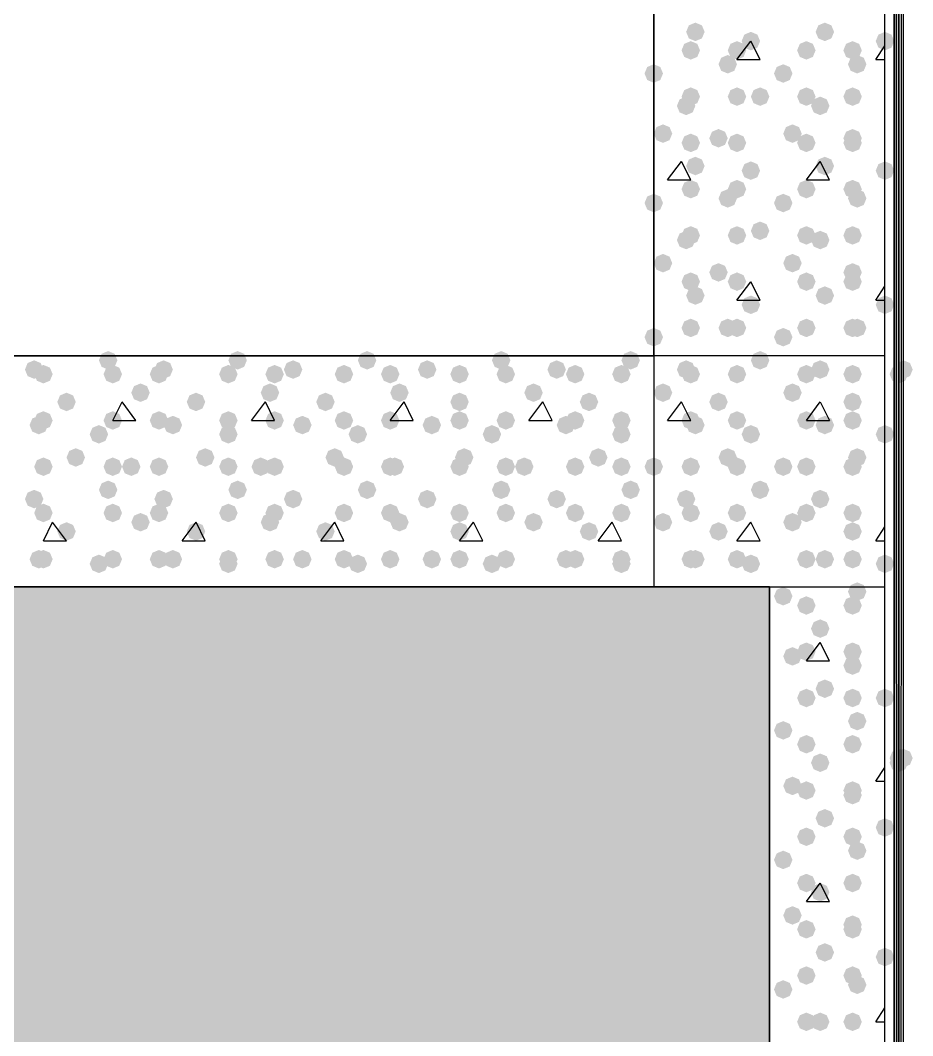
# Model space of a CAD drawing. Header units: millimetres. Extents: x 0 to 420, y 0 to 297.
# Drawn here: x 378.97 to 387.14, y 158.16 to 167.45 of the extents above; entities that cross this region are included whole.
import ezdxf

# ---------------------------------------------------------------- set-up
doc = ezdxf.new("R2010")
doc.units = ezdxf.units.MM
doc.layers.get('0').update_dxf_attribs({"linetype": 'CONTINUOUS'})

msp = doc.modelspace()

# ---------------------------------------------------------------- hatches: boundary and pattern name
at = {"true_color": 0x000007}
h = msp.add_hatch(color=0, dxfattribs=at)
h.paths.add_polyline_path([(387.011333, 228.049667), (386.969, 228.049667), (387.011333, 84.455)], flags=0)
h.paths.add_polyline_path([(386.969, 228.049667), (387.011333, 84.455), (386.969, 84.455)], flags=0)
at = {"true_color": 0x000008}
for points in [[(385.233333, 167.343667), (385.208463, 167.283871), (385.148667, 167.259), (385.088871, 167.283871), (385.064, 167.343667), (385.088871, 167.403462), (385.148667, 167.428333), (385.208462, 167.403463)], [(386.418667, 167.343667), (386.393796, 167.283871), (386.334, 167.259), (386.274204, 167.283871), (386.249333, 167.343667), (386.274204, 167.403462), (386.334, 167.428333), (386.393796, 167.403463)], [(385.191, 167.174333), (385.166129, 167.114537), (385.106333, 167.089667), (385.046538, 167.114537), (385.021667, 167.174333), (385.046537, 167.234129), (385.106333, 167.259), (385.166129, 167.234129)], [(385.614333, 167.174333), (385.589462, 167.114537), (385.529667, 167.089667), (385.469871, 167.114537), (385.445, 167.174333), (385.469871, 167.234129), (385.529667, 167.259), (385.589462, 167.234129)], [(385.741333, 167.259), (385.716462, 167.199204), (385.656667, 167.174333), (385.596871, 167.199204), (385.572, 167.259), (385.596871, 167.318796), (385.656667, 167.343667), (385.716462, 167.318796)], [(386.249333, 167.174333), (386.224462, 167.114537), (386.164667, 167.089667), (386.104871, 167.114537), (386.08, 167.174333), (386.104871, 167.234129), (386.164667, 167.259), (386.224462, 167.234129)], [(386.672667, 167.174333), (386.647796, 167.114537), (386.588, 167.089667), (386.528204, 167.114537), (386.503333, 167.174333), (386.528204, 167.234129), (386.588, 167.259), (386.647796, 167.234129)], [(386.969, 167.259), (386.944129, 167.199204), (386.884333, 167.174333), (386.824537, 167.199204), (386.799667, 167.259), (386.824537, 167.318796), (386.884333, 167.343667), (386.944129, 167.318796)], [(385.529667, 167.047333), (385.504796, 166.987537), (385.445, 166.962667), (385.385204, 166.987537), (385.360333, 167.047333), (385.385204, 167.107129), (385.445, 167.132), (385.504796, 167.107129)], [(386.715, 167.047333), (386.690129, 166.987537), (386.630333, 166.962667), (386.570538, 166.987537), (386.545667, 167.047333), (386.570537, 167.107129), (386.630333, 167.132), (386.690129, 167.107129)], [(384.852333, 166.962667), (384.827462, 166.902871), (384.767667, 166.878), (384.707871, 166.902871), (384.683, 166.962667), (384.707871, 167.022462), (384.767667, 167.047333), (384.827462, 167.022463)], [(386.037667, 166.962667), (386.012796, 166.902871), (385.953, 166.878), (385.893204, 166.902871), (385.868333, 166.962667), (385.893204, 167.022462), (385.953, 167.047333), (386.012796, 167.022463)], [(385.191, 166.751), (385.166129, 166.691204), (385.106333, 166.666333), (385.046538, 166.691204), (385.021667, 166.751), (385.046537, 166.810796), (385.106333, 166.835667), (385.166129, 166.810796)], [(385.614333, 166.751), (385.589462, 166.691204), (385.529667, 166.666333), (385.469871, 166.691204), (385.445, 166.751), (385.469871, 166.810796), (385.529667, 166.835667), (385.589462, 166.810796)], [(385.826, 166.751), (385.801129, 166.691204), (385.741333, 166.666333), (385.681537, 166.691204), (385.656667, 166.751), (385.681537, 166.810796), (385.741333, 166.835667), (385.801129, 166.810796)], [(386.249333, 166.751), (386.224462, 166.691204), (386.164667, 166.666333), (386.104871, 166.691204), (386.08, 166.751), (386.104871, 166.810796), (386.164667, 166.835667), (386.224462, 166.810796)], [(386.672667, 166.751), (386.647796, 166.691204), (386.588, 166.666333), (386.528204, 166.691204), (386.503333, 166.751), (386.528204, 166.810796), (386.588, 166.835667), (386.647796, 166.810796)], [(385.148667, 166.666333), (385.123796, 166.606537), (385.064, 166.581667), (385.004204, 166.606537), (384.979333, 166.666333), (385.004204, 166.726129), (385.064, 166.751), (385.123796, 166.726129)], [(386.376333, 166.666333), (386.351462, 166.606537), (386.291667, 166.581667), (386.231871, 166.606537), (386.207, 166.666333), (386.231871, 166.726129), (386.291667, 166.751), (386.351462, 166.726129)], [(384.937, 166.412333), (384.912129, 166.352537), (384.852333, 166.327667), (384.792537, 166.352537), (384.767667, 166.412333), (384.792537, 166.472129), (384.852333, 166.497), (384.912129, 166.472129)], [(385.445, 166.37), (385.420129, 166.310204), (385.360333, 166.285333), (385.300538, 166.310204), (385.275667, 166.37), (385.300537, 166.429796), (385.360333, 166.454667), (385.420129, 166.429796)], [(386.122333, 166.412333), (386.097462, 166.352537), (386.037667, 166.327667), (385.977871, 166.352537), (385.953, 166.412333), (385.977871, 166.472129), (386.037667, 166.497), (386.097462, 166.472129)], [(386.672667, 166.37), (386.647796, 166.310204), (386.588, 166.285333), (386.528204, 166.310204), (386.503333, 166.37), (386.528204, 166.429796), (386.588, 166.454667), (386.647796, 166.429796)], [(385.191, 166.327667), (385.166129, 166.267871), (385.106333, 166.243), (385.046538, 166.267871), (385.021667, 166.327667), (385.046537, 166.387462), (385.106333, 166.412333), (385.166129, 166.387463)], [(385.614333, 166.327667), (385.589462, 166.267871), (385.529667, 166.243), (385.469871, 166.267871), (385.445, 166.327667), (385.469871, 166.387462), (385.529667, 166.412333), (385.589462, 166.387463)], [(386.249333, 166.327667), (386.224462, 166.267871), (386.164667, 166.243), (386.104871, 166.267871), (386.08, 166.327667), (386.104871, 166.387462), (386.164667, 166.412333), (386.224462, 166.387463)], [(386.672667, 166.327667), (386.647796, 166.267871), (386.588, 166.243), (386.528204, 166.267871), (386.503333, 166.327667), (386.528204, 166.387462), (386.588, 166.412333), (386.647796, 166.387463)], [(385.233333, 166.116), (385.208463, 166.056204), (385.148667, 166.031333), (385.088871, 166.056204), (385.064, 166.116), (385.088871, 166.175796), (385.148667, 166.200667), (385.208462, 166.175796)], [(385.741333, 166.073667), (385.716462, 166.013871), (385.656667, 165.989), (385.596871, 166.013871), (385.572, 166.073667), (385.596871, 166.133462), (385.656667, 166.158333), (385.716462, 166.133463)], [(386.418667, 166.116), (386.393796, 166.056204), (386.334, 166.031333), (386.274204, 166.056204), (386.249333, 166.116), (386.274204, 166.175796), (386.334, 166.200667), (386.393796, 166.175796)], [(386.969, 166.073667), (386.944129, 166.013871), (386.884333, 165.989), (386.824537, 166.013871), (386.799667, 166.073667), (386.824537, 166.133462), (386.884333, 166.158333), (386.944129, 166.133463)], [(385.191, 165.904333), (385.166129, 165.844538), (385.106333, 165.819667), (385.046538, 165.844538), (385.021667, 165.904333), (385.046537, 165.964129), (385.106333, 165.989), (385.166129, 165.964129)], [(385.614333, 165.904333), (385.589462, 165.844538), (385.529667, 165.819667), (385.469871, 165.844538), (385.445, 165.904333), (385.469871, 165.964129), (385.529667, 165.989), (385.589462, 165.964129)], [(386.249333, 165.904333), (386.224462, 165.844538), (386.164667, 165.819667), (386.104871, 165.844538), (386.08, 165.904333), (386.104871, 165.964129), (386.164667, 165.989), (386.224462, 165.964129)], [(386.672667, 165.904333), (386.647796, 165.844538), (386.588, 165.819667), (386.528204, 165.844538), (386.503333, 165.904333), (386.528204, 165.964129), (386.588, 165.989), (386.647796, 165.964129)], [(385.529667, 165.819667), (385.504796, 165.759871), (385.445, 165.735), (385.385204, 165.759871), (385.360333, 165.819667), (385.385204, 165.879462), (385.445, 165.904333), (385.504796, 165.879463)], [(386.715, 165.819667), (386.690129, 165.759871), (386.630333, 165.735), (386.570538, 165.759871), (386.545667, 165.819667), (386.570537, 165.879462), (386.630333, 165.904333), (386.690129, 165.879463)], [(384.852333, 165.777333), (384.827462, 165.717537), (384.767667, 165.692667), (384.707871, 165.717537), (384.683, 165.777333), (384.707871, 165.837129), (384.767667, 165.862), (384.827462, 165.837129)], [(386.037667, 165.777333), (386.012796, 165.717537), (385.953, 165.692667), (385.893204, 165.717537), (385.868333, 165.777333), (385.893204, 165.837129), (385.953, 165.862), (386.012796, 165.837129)], [(385.826, 165.523333), (385.801129, 165.463537), (385.741333, 165.438667), (385.681537, 165.463537), (385.656667, 165.523333), (385.681537, 165.583129), (385.741333, 165.608), (385.801129, 165.583129)], [(385.148667, 165.438667), (385.123796, 165.378871), (385.064, 165.354), (385.004204, 165.378871), (384.979333, 165.438667), (385.004204, 165.498462), (385.064, 165.523333), (385.123796, 165.498463)], [(385.191, 165.481), (385.166129, 165.421204), (385.106333, 165.396333), (385.046538, 165.421204), (385.021667, 165.481), (385.046537, 165.540796), (385.106333, 165.565667), (385.166129, 165.540796)], [(385.614333, 165.481), (385.589462, 165.421204), (385.529667, 165.396333), (385.469871, 165.421204), (385.445, 165.481), (385.469871, 165.540796), (385.529667, 165.565667), (385.589462, 165.540796)], [(386.249333, 165.481), (386.224462, 165.421204), (386.164667, 165.396333), (386.104871, 165.421204), (386.08, 165.481), (386.104871, 165.540796), (386.164667, 165.565667), (386.224462, 165.540796)], [(386.376333, 165.438667), (386.351462, 165.378871), (386.291667, 165.354), (386.231871, 165.378871), (386.207, 165.438667), (386.231871, 165.498462), (386.291667, 165.523333), (386.351462, 165.498463)], [(386.672667, 165.481), (386.647796, 165.421204), (386.588, 165.396333), (386.528204, 165.421204), (386.503333, 165.481), (386.528204, 165.540796), (386.588, 165.565667), (386.647796, 165.540796)], [(384.937, 165.227), (384.912129, 165.167204), (384.852333, 165.142333), (384.792537, 165.167204), (384.767667, 165.227), (384.792537, 165.286796), (384.852333, 165.311667), (384.912129, 165.286796)], [(386.122333, 165.227), (386.097462, 165.167204), (386.037667, 165.142333), (385.977871, 165.167204), (385.953, 165.227), (385.977871, 165.286796), (386.037667, 165.311667), (386.097462, 165.286796)], [(385.445, 165.142333), (385.420129, 165.082537), (385.360333, 165.057667), (385.300538, 165.082537), (385.275667, 165.142333), (385.300537, 165.202129), (385.360333, 165.227), (385.420129, 165.202129)], [(386.672667, 165.142333), (386.647796, 165.082537), (386.588, 165.057667), (386.528204, 165.082537), (386.503333, 165.142333), (386.528204, 165.202129), (386.588, 165.227), (386.647796, 165.202129)], [(385.191, 165.057667), (385.166129, 164.997871), (385.106333, 164.973), (385.046538, 164.997871), (385.021667, 165.057667), (385.046537, 165.117462), (385.106333, 165.142333), (385.166129, 165.117463)], [(385.614333, 165.057667), (385.589462, 164.997871), (385.529667, 164.973), (385.469871, 164.997871), (385.445, 165.057667), (385.469871, 165.117462), (385.529667, 165.142333), (385.589462, 165.117463)], [(386.249333, 165.057667), (386.224462, 164.997871), (386.164667, 164.973), (386.104871, 164.997871), (386.08, 165.057667), (386.104871, 165.117462), (386.164667, 165.142333), (386.224462, 165.117463)], [(386.672667, 165.057667), (386.647796, 164.997871), (386.588, 164.973), (386.528204, 164.997871), (386.503333, 165.057667), (386.528204, 165.117462), (386.588, 165.142333), (386.647796, 165.117463)], [(385.233333, 164.930667), (385.208463, 164.870871), (385.148667, 164.846), (385.088871, 164.870871), (385.064, 164.930667), (385.088871, 164.990462), (385.148667, 165.015333), (385.208462, 164.990463)], [(386.418667, 164.930667), (386.393796, 164.870871), (386.334, 164.846), (386.274204, 164.870871), (386.249333, 164.930667), (386.274204, 164.990462), (386.334, 165.015333), (386.393796, 164.990463)], [(385.741333, 164.846), (385.716462, 164.786204), (385.656667, 164.761333), (385.596871, 164.786204), (385.572, 164.846), (385.596871, 164.905796), (385.656667, 164.930667), (385.716462, 164.905796)], [(386.969, 164.846), (386.944129, 164.786204), (386.884333, 164.761333), (386.824537, 164.786204), (386.799667, 164.846), (386.824537, 164.905796), (386.884333, 164.930667), (386.944129, 164.905796)], [(385.191, 164.634333), (385.166129, 164.574537), (385.106333, 164.549667), (385.046538, 164.574537), (385.021667, 164.634333), (385.046537, 164.694129), (385.106333, 164.719), (385.166129, 164.694129)], [(385.529667, 164.634333), (385.504796, 164.574537), (385.445, 164.549667), (385.385204, 164.574537), (385.360333, 164.634333), (385.385204, 164.694129), (385.445, 164.719), (385.504796, 164.694129)], [(385.614333, 164.634333), (385.589462, 164.574537), (385.529667, 164.549667), (385.469871, 164.574537), (385.445, 164.634333), (385.469871, 164.694129), (385.529667, 164.719), (385.589462, 164.694129)], [(386.249333, 164.634333), (386.224462, 164.574537), (386.164667, 164.549667), (386.104871, 164.574537), (386.08, 164.634333), (386.104871, 164.694129), (386.164667, 164.719), (386.224462, 164.694129)], [(386.672667, 164.634333), (386.647796, 164.574537), (386.588, 164.549667), (386.528204, 164.574537), (386.503333, 164.634333), (386.528204, 164.694129), (386.588, 164.719), (386.647796, 164.694129)], [(386.715, 164.634333), (386.690129, 164.574537), (386.630333, 164.549667), (386.570538, 164.574537), (386.545667, 164.634333), (386.570537, 164.694129), (386.630333, 164.719), (386.690129, 164.694129)], [(384.852333, 164.549667), (384.827462, 164.489871), (384.767667, 164.465), (384.707871, 164.489871), (384.683, 164.549667), (384.707871, 164.609462), (384.767667, 164.634333), (384.827462, 164.609463)], [(386.037667, 164.549667), (386.012796, 164.489871), (385.953, 164.465), (385.893204, 164.489871), (385.868333, 164.549667), (385.893204, 164.609462), (385.953, 164.634333), (386.012796, 164.609463)], [(379.857, 164.338), (379.832129, 164.278204), (379.772333, 164.253333), (379.712538, 164.278204), (379.687667, 164.338), (379.712537, 164.397796), (379.772333, 164.422667), (379.832129, 164.397796)], [(381.042333, 164.338), (381.017462, 164.278204), (380.957667, 164.253333), (380.897871, 164.278204), (380.873, 164.338), (380.897871, 164.397796), (380.957667, 164.422667), (381.017462, 164.397796)], [(382.227667, 164.338), (382.202796, 164.278204), (382.143, 164.253333), (382.083204, 164.278204), (382.058333, 164.338), (382.083204, 164.397796), (382.143, 164.422667), (382.202796, 164.397796)], [(383.455333, 164.338), (383.430462, 164.278204), (383.370667, 164.253333), (383.310871, 164.278204), (383.286, 164.338), (383.310871, 164.397796), (383.370667, 164.422667), (383.430462, 164.397796)], [(384.640667, 164.338), (384.615796, 164.278204), (384.556, 164.253333), (384.496204, 164.278204), (384.471333, 164.338), (384.496204, 164.397796), (384.556, 164.422667), (384.615796, 164.397796)], [(379.179667, 164.253333), (379.154796, 164.193537), (379.095, 164.168667), (379.035204, 164.193537), (379.010333, 164.253333), (379.035204, 164.313129), (379.095, 164.338), (379.154796, 164.313129)], [(379.264333, 164.211), (379.239462, 164.151204), (379.179667, 164.126333), (379.119871, 164.151204), (379.095, 164.211), (379.119871, 164.270796), (379.179667, 164.295667), (379.239462, 164.270796)], [(379.899333, 164.211), (379.874462, 164.151204), (379.814667, 164.126333), (379.754871, 164.151204), (379.73, 164.211), (379.754871, 164.270796), (379.814667, 164.295667), (379.874462, 164.270796)], [(380.322667, 164.211), (380.297796, 164.151204), (380.238, 164.126333), (380.178204, 164.151204), (380.153333, 164.211), (380.178204, 164.270796), (380.238, 164.295667), (380.297796, 164.270796)], [(380.365, 164.253333), (380.340129, 164.193537), (380.280333, 164.168667), (380.220537, 164.193537), (380.195667, 164.253333), (380.220537, 164.313129), (380.280333, 164.338), (380.340129, 164.313129)], [(380.957667, 164.211), (380.932796, 164.151204), (380.873, 164.126333), (380.813204, 164.151204), (380.788333, 164.211), (380.813204, 164.270796), (380.873, 164.295667), (380.932796, 164.270796)], [(381.381, 164.211), (381.356129, 164.151204), (381.296333, 164.126333), (381.236537, 164.151204), (381.211667, 164.211), (381.236537, 164.270796), (381.296333, 164.295667), (381.356129, 164.270796)], [(381.550333, 164.253333), (381.525463, 164.193537), (381.465667, 164.168667), (381.405871, 164.193537), (381.381, 164.253333), (381.405871, 164.313129), (381.465667, 164.338), (381.525462, 164.313129)], [(382.016, 164.211), (381.991129, 164.151204), (381.931333, 164.126333), (381.871537, 164.151204), (381.846667, 164.211), (381.871537, 164.270796), (381.931333, 164.295667), (381.991129, 164.270796)], [(382.439333, 164.211), (382.414462, 164.151204), (382.354667, 164.126333), (382.294871, 164.151204), (382.27, 164.211), (382.294871, 164.270796), (382.354667, 164.295667), (382.414462, 164.270796)], [(382.778, 164.253333), (382.753129, 164.193537), (382.693333, 164.168667), (382.633537, 164.193537), (382.608667, 164.253333), (382.633537, 164.313129), (382.693333, 164.338), (382.753129, 164.313129)], [(383.074333, 164.211), (383.049462, 164.151204), (382.989667, 164.126333), (382.929871, 164.151204), (382.905, 164.211), (382.929871, 164.270796), (382.989667, 164.295667), (383.049462, 164.270796)], [(383.497667, 164.211), (383.472796, 164.151204), (383.413, 164.126333), (383.353204, 164.151204), (383.328333, 164.211), (383.353204, 164.270796), (383.413, 164.295667), (383.472796, 164.270796)], [(383.963333, 164.253333), (383.938463, 164.193537), (383.878667, 164.168667), (383.818871, 164.193537), (383.794, 164.253333), (383.818871, 164.313129), (383.878667, 164.338), (383.938462, 164.313129)], [(384.132667, 164.211), (384.107796, 164.151204), (384.048, 164.126333), (383.988204, 164.151204), (383.963333, 164.211), (383.988204, 164.270796), (384.048, 164.295667), (384.107796, 164.270796)], [(384.556, 164.211), (384.531129, 164.151204), (384.471333, 164.126333), (384.411538, 164.151204), (384.386667, 164.211), (384.411537, 164.270796), (384.471333, 164.295667), (384.531129, 164.270796)], [(380.153333, 164.041667), (380.128462, 163.981871), (380.068667, 163.957), (380.008871, 163.981871), (379.984, 164.041667), (380.008871, 164.101462), (380.068667, 164.126333), (380.128462, 164.101463)], [(381.338667, 164.041667), (381.313796, 163.981871), (381.254, 163.957), (381.194204, 163.981871), (381.169333, 164.041667), (381.194204, 164.101462), (381.254, 164.126333), (381.313796, 164.101463)], [(382.524, 164.041667), (382.499129, 163.981871), (382.439333, 163.957), (382.379537, 163.981871), (382.354667, 164.041667), (382.379537, 164.101462), (382.439333, 164.126333), (382.499129, 164.101463)], [(383.751667, 164.041667), (383.726796, 163.981871), (383.667, 163.957), (383.607204, 163.981871), (383.582333, 164.041667), (383.607204, 164.101462), (383.667, 164.126333), (383.726796, 164.101463)], [(379.476, 163.957), (379.451129, 163.897204), (379.391333, 163.872333), (379.331537, 163.897204), (379.306667, 163.957), (379.331537, 164.016796), (379.391333, 164.041667), (379.451129, 164.016796)], [(380.661333, 163.957), (380.636462, 163.897204), (380.576667, 163.872333), (380.516871, 163.897204), (380.492, 163.957), (380.516871, 164.016796), (380.576667, 164.041667), (380.636462, 164.016796)], [(381.846667, 163.957), (381.821796, 163.897204), (381.762, 163.872333), (381.702204, 163.897204), (381.677333, 163.957), (381.702204, 164.016796), (381.762, 164.041667), (381.821796, 164.016796)], [(383.074333, 163.957), (383.049462, 163.897204), (382.989667, 163.872333), (382.929871, 163.897204), (382.905, 163.957), (382.929871, 164.016796), (382.989667, 164.041667), (383.049462, 164.016796)], [(384.259667, 163.957), (384.234796, 163.897204), (384.175, 163.872333), (384.115204, 163.897204), (384.090333, 163.957), (384.115204, 164.016796), (384.175, 164.041667), (384.234796, 164.016796)], [(379.222, 163.745333), (379.197129, 163.685537), (379.137333, 163.660667), (379.077538, 163.685537), (379.052667, 163.745333), (379.077537, 163.805129), (379.137333, 163.83), (379.197129, 163.805129)], [(379.264333, 163.787667), (379.239462, 163.727871), (379.179667, 163.703), (379.119871, 163.727871), (379.095, 163.787667), (379.119871, 163.847462), (379.179667, 163.872333), (379.239462, 163.847463)], [(379.899333, 163.787667), (379.874462, 163.727871), (379.814667, 163.703), (379.754871, 163.727871), (379.73, 163.787667), (379.754871, 163.847462), (379.814667, 163.872333), (379.874462, 163.847463)], [(380.322667, 163.787667), (380.297796, 163.727871), (380.238, 163.703), (380.178204, 163.727871), (380.153333, 163.787667), (380.178204, 163.847462), (380.238, 163.872333), (380.297796, 163.847463)], [(380.449667, 163.745333), (380.424796, 163.685537), (380.365, 163.660667), (380.305204, 163.685537), (380.280333, 163.745333), (380.305204, 163.805129), (380.365, 163.83), (380.424796, 163.805129)], [(380.957667, 163.787667), (380.932796, 163.727871), (380.873, 163.703), (380.813204, 163.727871), (380.788333, 163.787667), (380.813204, 163.847462), (380.873, 163.872333), (380.932796, 163.847463)], [(381.381, 163.787667), (381.356129, 163.727871), (381.296333, 163.703), (381.236537, 163.727871), (381.211667, 163.787667), (381.236537, 163.847462), (381.296333, 163.872333), (381.356129, 163.847463)], [(381.635, 163.745333), (381.610129, 163.685537), (381.550333, 163.660667), (381.490537, 163.685537), (381.465667, 163.745333), (381.490537, 163.805129), (381.550333, 163.83), (381.610129, 163.805129)], [(382.016, 163.787667), (381.991129, 163.727871), (381.931333, 163.703), (381.871537, 163.727871), (381.846667, 163.787667), (381.871537, 163.847462), (381.931333, 163.872333), (381.991129, 163.847463)], [(382.439333, 163.787667), (382.414462, 163.727871), (382.354667, 163.703), (382.294871, 163.727871), (382.27, 163.787667), (382.294871, 163.847462), (382.354667, 163.872333), (382.414462, 163.847463)], [(382.820333, 163.745333), (382.795462, 163.685537), (382.735667, 163.660667), (382.675871, 163.685537), (382.651, 163.745333), (382.675871, 163.805129), (382.735667, 163.83), (382.795462, 163.805129)], [(383.074333, 163.787667), (383.049462, 163.727871), (382.989667, 163.703), (382.929871, 163.727871), (382.905, 163.787667), (382.929871, 163.847462), (382.989667, 163.872333), (383.049462, 163.847463)], [(383.497667, 163.787667), (383.472796, 163.727871), (383.413, 163.703), (383.353204, 163.727871), (383.328333, 163.787667), (383.353204, 163.847462), (383.413, 163.872333), (383.472796, 163.847463)], [(384.048, 163.745333), (384.023129, 163.685537), (383.963333, 163.660667), (383.903537, 163.685537), (383.878667, 163.745333), (383.903537, 163.805129), (383.963333, 163.83), (384.023129, 163.805129)], [(384.132667, 163.787667), (384.107796, 163.727871), (384.048, 163.703), (383.988204, 163.727871), (383.963333, 163.787667), (383.988204, 163.847462), (384.048, 163.872333), (384.107796, 163.847463)], [(384.556, 163.787667), (384.531129, 163.727871), (384.471333, 163.703), (384.411538, 163.727871), (384.386667, 163.787667), (384.411537, 163.847462), (384.471333, 163.872333), (384.531129, 163.847463)], [(379.772333, 163.660667), (379.747462, 163.600871), (379.687667, 163.576), (379.627871, 163.600871), (379.603, 163.660667), (379.627871, 163.720462), (379.687667, 163.745333), (379.747462, 163.720463)], [(380.957667, 163.660667), (380.932796, 163.600871), (380.873, 163.576), (380.813204, 163.600871), (380.788333, 163.660667), (380.813204, 163.720462), (380.873, 163.745333), (380.932796, 163.720463)], [(382.143, 163.660667), (382.118129, 163.600871), (382.058333, 163.576), (381.998538, 163.600871), (381.973667, 163.660667), (381.998537, 163.720462), (382.058333, 163.745333), (382.118129, 163.720463)], [(383.370667, 163.660667), (383.345796, 163.600871), (383.286, 163.576), (383.226204, 163.600871), (383.201333, 163.660667), (383.226204, 163.720462), (383.286, 163.745333), (383.345796, 163.720463)], [(384.556, 163.660667), (384.531129, 163.600871), (384.471333, 163.576), (384.411538, 163.600871), (384.386667, 163.660667), (384.411537, 163.720462), (384.471333, 163.745333), (384.531129, 163.720463)], [(379.560667, 163.449), (379.535796, 163.389204), (379.476, 163.364333), (379.416204, 163.389204), (379.391333, 163.449), (379.416204, 163.508796), (379.476, 163.533667), (379.535796, 163.508796)], [(380.746, 163.449), (380.721129, 163.389204), (380.661333, 163.364333), (380.601537, 163.389204), (380.576667, 163.449), (380.601537, 163.508796), (380.661333, 163.533667), (380.721129, 163.508796)], [(381.931333, 163.449), (381.906462, 163.389204), (381.846667, 163.364333), (381.786871, 163.389204), (381.762, 163.449), (381.786871, 163.508796), (381.846667, 163.533667), (381.906462, 163.508796)], [(383.116667, 163.449), (383.091796, 163.389204), (383.032, 163.364333), (382.972204, 163.389204), (382.947333, 163.449), (382.972204, 163.508796), (383.032, 163.533667), (383.091796, 163.508796)], [(384.344333, 163.449), (384.319462, 163.389204), (384.259667, 163.364333), (384.199871, 163.389204), (384.175, 163.449), (384.199871, 163.508796), (384.259667, 163.533667), (384.319462, 163.508796)], [(379.264333, 163.364333), (379.239462, 163.304537), (379.179667, 163.279667), (379.119871, 163.304537), (379.095, 163.364333), (379.119871, 163.424129), (379.179667, 163.449), (379.239462, 163.424129)], [(379.899333, 163.364333), (379.874462, 163.304537), (379.814667, 163.279667), (379.754871, 163.304537), (379.73, 163.364333), (379.754871, 163.424129), (379.814667, 163.449), (379.874462, 163.424129)], [(380.068667, 163.364333), (380.043796, 163.304537), (379.984, 163.279667), (379.924204, 163.304537), (379.899333, 163.364333), (379.924204, 163.424129), (379.984, 163.449), (380.043796, 163.424129)], [(380.322667, 163.364333), (380.297796, 163.304537), (380.238, 163.279667), (380.178204, 163.304537), (380.153333, 163.364333), (380.178204, 163.424129), (380.238, 163.449), (380.297796, 163.424129)], [(380.957667, 163.364333), (380.932796, 163.304537), (380.873, 163.279667), (380.813204, 163.304537), (380.788333, 163.364333), (380.813204, 163.424129), (380.873, 163.449), (380.932796, 163.424129)], [(381.254, 163.364333), (381.229129, 163.304537), (381.169333, 163.279667), (381.109537, 163.304537), (381.084667, 163.364333), (381.109537, 163.424129), (381.169333, 163.449), (381.229129, 163.424129)], [(381.381, 163.364333), (381.356129, 163.304537), (381.296333, 163.279667), (381.236537, 163.304537), (381.211667, 163.364333), (381.236537, 163.424129), (381.296333, 163.449), (381.356129, 163.424129)], [(382.016, 163.364333), (381.991129, 163.304537), (381.931333, 163.279667), (381.871537, 163.304537), (381.846667, 163.364333), (381.871537, 163.424129), (381.931333, 163.449), (381.991129, 163.424129)], [(382.439333, 163.364333), (382.414462, 163.304537), (382.354667, 163.279667), (382.294871, 163.304537), (382.27, 163.364333), (382.294871, 163.424129), (382.354667, 163.449), (382.414462, 163.424129)], [(382.481667, 163.364333), (382.456796, 163.304537), (382.397, 163.279667), (382.337204, 163.304537), (382.312333, 163.364333), (382.337204, 163.424129), (382.397, 163.449), (382.456796, 163.424129)], [(383.074333, 163.364333), (383.049462, 163.304537), (382.989667, 163.279667), (382.929871, 163.304537), (382.905, 163.364333), (382.929871, 163.424129), (382.989667, 163.449), (383.049462, 163.424129)], [(383.497667, 163.364333), (383.472796, 163.304537), (383.413, 163.279667), (383.353204, 163.304537), (383.328333, 163.364333), (383.353204, 163.424129), (383.413, 163.449), (383.472796, 163.424129)], [(383.667, 163.364333), (383.642129, 163.304537), (383.582333, 163.279667), (383.522538, 163.304537), (383.497667, 163.364333), (383.522537, 163.424129), (383.582333, 163.449), (383.642129, 163.424129)], [(384.132667, 163.364333), (384.107796, 163.304537), (384.048, 163.279667), (383.988204, 163.304537), (383.963333, 163.364333), (383.988204, 163.424129), (384.048, 163.449), (384.107796, 163.424129)], [(384.556, 163.364333), (384.531129, 163.304537), (384.471333, 163.279667), (384.411538, 163.304537), (384.386667, 163.364333), (384.411537, 163.424129), (384.471333, 163.449), (384.531129, 163.424129)], [(379.857, 163.152667), (379.832129, 163.092871), (379.772333, 163.068), (379.712538, 163.092871), (379.687667, 163.152667), (379.712537, 163.212462), (379.772333, 163.237333), (379.832129, 163.212463)], [(381.042333, 163.152667), (381.017462, 163.092871), (380.957667, 163.068), (380.897871, 163.092871), (380.873, 163.152667), (380.897871, 163.212462), (380.957667, 163.237333), (381.017462, 163.212463)], [(382.227667, 163.152667), (382.202796, 163.092871), (382.143, 163.068), (382.083204, 163.092871), (382.058333, 163.152667), (382.083204, 163.212462), (382.143, 163.237333), (382.202796, 163.212463)], [(383.455333, 163.152667), (383.430462, 163.092871), (383.370667, 163.068), (383.310871, 163.092871), (383.286, 163.152667), (383.310871, 163.212462), (383.370667, 163.237333), (383.430462, 163.212463)], [(384.640667, 163.152667), (384.615796, 163.092871), (384.556, 163.068), (384.496204, 163.092871), (384.471333, 163.152667), (384.496204, 163.212462), (384.556, 163.237333), (384.615796, 163.212463)], [(379.179667, 163.068), (379.154796, 163.008204), (379.095, 162.983333), (379.035204, 163.008204), (379.010333, 163.068), (379.035204, 163.127796), (379.095, 163.152667), (379.154796, 163.127796)], [(380.365, 163.068), (380.340129, 163.008204), (380.280333, 162.983333), (380.220537, 163.008204), (380.195667, 163.068), (380.220537, 163.127796), (380.280333, 163.152667), (380.340129, 163.127796)], [(381.550333, 163.068), (381.525463, 163.008204), (381.465667, 162.983333), (381.405871, 163.008204), (381.381, 163.068), (381.405871, 163.127796), (381.465667, 163.152667), (381.525462, 163.127796)], [(382.778, 163.068), (382.753129, 163.008204), (382.693333, 162.983333), (382.633537, 163.008204), (382.608667, 163.068), (382.633537, 163.127796), (382.693333, 163.152667), (382.753129, 163.127796)], [(383.963333, 163.068), (383.938463, 163.008204), (383.878667, 162.983333), (383.818871, 163.008204), (383.794, 163.068), (383.818871, 163.127796), (383.878667, 163.152667), (383.938462, 163.127796)], [(379.264333, 162.941), (379.239462, 162.881204), (379.179667, 162.856333), (379.119871, 162.881204), (379.095, 162.941), (379.119871, 163.000796), (379.179667, 163.025667), (379.239462, 163.000796)], [(379.899333, 162.941), (379.874462, 162.881204), (379.814667, 162.856333), (379.754871, 162.881204), (379.73, 162.941), (379.754871, 163.000796), (379.814667, 163.025667), (379.874462, 163.000796)], [(380.322667, 162.941), (380.297796, 162.881204), (380.238, 162.856333), (380.178204, 162.881204), (380.153333, 162.941), (380.178204, 163.000796), (380.238, 163.025667), (380.297796, 163.000796)], [(380.957667, 162.941), (380.932796, 162.881204), (380.873, 162.856333), (380.813204, 162.881204), (380.788333, 162.941), (380.813204, 163.000796), (380.873, 163.025667), (380.932796, 163.000796)], [(381.381, 162.941), (381.356129, 162.881204), (381.296333, 162.856333), (381.236537, 162.881204), (381.211667, 162.941), (381.236537, 163.000796), (381.296333, 163.025667), (381.356129, 163.000796)], [(382.016, 162.941), (381.991129, 162.881204), (381.931333, 162.856333), (381.871537, 162.881204), (381.846667, 162.941), (381.871537, 163.000796), (381.931333, 163.025667), (381.991129, 163.000796)], [(382.439333, 162.941), (382.414462, 162.881204), (382.354667, 162.856333), (382.294871, 162.881204), (382.27, 162.941), (382.294871, 163.000796), (382.354667, 163.025667), (382.414462, 163.000796)], [(383.074333, 162.941), (383.049462, 162.881204), (382.989667, 162.856333), (382.929871, 162.881204), (382.905, 162.941), (382.929871, 163.000796), (382.989667, 163.025667), (383.049462, 163.000796)], [(383.497667, 162.941), (383.472796, 162.881204), (383.413, 162.856333), (383.353204, 162.881204), (383.328333, 162.941), (383.353204, 163.000796), (383.413, 163.025667), (383.472796, 163.000796)], [(384.132667, 162.941), (384.107796, 162.881204), (384.048, 162.856333), (383.988204, 162.881204), (383.963333, 162.941), (383.988204, 163.000796), (384.048, 163.025667), (384.107796, 163.000796)], [(384.556, 162.941), (384.531129, 162.881204), (384.471333, 162.856333), (384.411538, 162.881204), (384.386667, 162.941), (384.411537, 163.000796), (384.471333, 163.025667), (384.531129, 163.000796)], [(380.153333, 162.856333), (380.128462, 162.796537), (380.068667, 162.771667), (380.008871, 162.796537), (379.984, 162.856333), (380.008871, 162.916129), (380.068667, 162.941), (380.128462, 162.916129)], [(381.338667, 162.856333), (381.313796, 162.796537), (381.254, 162.771667), (381.194204, 162.796537), (381.169333, 162.856333), (381.194204, 162.916129), (381.254, 162.941), (381.313796, 162.916129)], [(382.524, 162.856333), (382.499129, 162.796537), (382.439333, 162.771667), (382.379537, 162.796537), (382.354667, 162.856333), (382.379537, 162.916129), (382.439333, 162.941), (382.499129, 162.916129)], [(383.751667, 162.856333), (383.726796, 162.796537), (383.667, 162.771667), (383.607204, 162.796537), (383.582333, 162.856333), (383.607204, 162.916129), (383.667, 162.941), (383.726796, 162.916129)], [(379.476, 162.771667), (379.451129, 162.711871), (379.391333, 162.687), (379.331537, 162.711871), (379.306667, 162.771667), (379.331537, 162.831462), (379.391333, 162.856333), (379.451129, 162.831463)], [(380.661333, 162.771667), (380.636462, 162.711871), (380.576667, 162.687), (380.516871, 162.711871), (380.492, 162.771667), (380.516871, 162.831462), (380.576667, 162.856333), (380.636462, 162.831463)], [(381.846667, 162.771667), (381.821796, 162.711871), (381.762, 162.687), (381.702204, 162.711871), (381.677333, 162.771667), (381.702204, 162.831462), (381.762, 162.856333), (381.821796, 162.831463)], [(383.074333, 162.771667), (383.049462, 162.711871), (382.989667, 162.687), (382.929871, 162.711871), (382.905, 162.771667), (382.929871, 162.831462), (382.989667, 162.856333), (383.049462, 162.831463)], [(384.259667, 162.771667), (384.234796, 162.711871), (384.175, 162.687), (384.115204, 162.711871), (384.090333, 162.771667), (384.115204, 162.831462), (384.175, 162.856333), (384.234796, 162.831463)], [(379.222, 162.517667), (379.197129, 162.457871), (379.137333, 162.433), (379.077538, 162.457871), (379.052667, 162.517667), (379.077537, 162.577462), (379.137333, 162.602333), (379.197129, 162.577463)], [(379.264333, 162.517667), (379.239462, 162.457871), (379.179667, 162.433), (379.119871, 162.457871), (379.095, 162.517667), (379.119871, 162.577462), (379.179667, 162.602333), (379.239462, 162.577463)], [(379.772333, 162.475333), (379.747462, 162.415537), (379.687667, 162.390667), (379.627871, 162.415537), (379.603, 162.475333), (379.627871, 162.535129), (379.687667, 162.56), (379.747462, 162.535129)], [(379.899333, 162.517667), (379.874462, 162.457871), (379.814667, 162.433), (379.754871, 162.457871), (379.73, 162.517667), (379.754871, 162.577462), (379.814667, 162.602333), (379.874462, 162.577463)], [(380.322667, 162.517667), (380.297796, 162.457871), (380.238, 162.433), (380.178204, 162.457871), (380.153333, 162.517667), (380.178204, 162.577462), (380.238, 162.602333), (380.297796, 162.577463)], [(380.449667, 162.517667), (380.424796, 162.457871), (380.365, 162.433), (380.305204, 162.457871), (380.280333, 162.517667), (380.305204, 162.577462), (380.365, 162.602333), (380.424796, 162.577463)], [(380.957667, 162.517667), (380.932796, 162.457871), (380.873, 162.433), (380.813204, 162.457871), (380.788333, 162.517667), (380.813204, 162.577462), (380.873, 162.602333), (380.932796, 162.577463)], [(380.957667, 162.475333), (380.932796, 162.415537), (380.873, 162.390667), (380.813204, 162.415537), (380.788333, 162.475333), (380.813204, 162.535129), (380.873, 162.56), (380.932796, 162.535129)], [(381.381, 162.517667), (381.356129, 162.457871), (381.296333, 162.433), (381.236537, 162.457871), (381.211667, 162.517667), (381.236537, 162.577462), (381.296333, 162.602333), (381.356129, 162.577463)], [(381.635, 162.517667), (381.610129, 162.457871), (381.550333, 162.433), (381.490537, 162.457871), (381.465667, 162.517667), (381.490537, 162.577462), (381.550333, 162.602333), (381.610129, 162.577463)], [(382.016, 162.517667), (381.991129, 162.457871), (381.931333, 162.433), (381.871537, 162.457871), (381.846667, 162.517667), (381.871537, 162.577462), (381.931333, 162.602333), (381.991129, 162.577463)], [(382.143, 162.475333), (382.118129, 162.415537), (382.058333, 162.390667), (381.998538, 162.415537), (381.973667, 162.475333), (381.998537, 162.535129), (382.058333, 162.56), (382.118129, 162.535129)], [(382.439333, 162.517667), (382.414462, 162.457871), (382.354667, 162.433), (382.294871, 162.457871), (382.27, 162.517667), (382.294871, 162.577462), (382.354667, 162.602333), (382.414462, 162.577463)], [(382.820333, 162.517667), (382.795462, 162.457871), (382.735667, 162.433), (382.675871, 162.457871), (382.651, 162.517667), (382.675871, 162.577462), (382.735667, 162.602333), (382.795462, 162.577463)], [(383.074333, 162.517667), (383.049462, 162.457871), (382.989667, 162.433), (382.929871, 162.457871), (382.905, 162.517667), (382.929871, 162.577462), (382.989667, 162.602333), (383.049462, 162.577463)], [(383.370667, 162.475333), (383.345796, 162.415537), (383.286, 162.390667), (383.226204, 162.415537), (383.201333, 162.475333), (383.226204, 162.535129), (383.286, 162.56), (383.345796, 162.535129)], [(383.497667, 162.517667), (383.472796, 162.457871), (383.413, 162.433), (383.353204, 162.457871), (383.328333, 162.517667), (383.353204, 162.577462), (383.413, 162.602333), (383.472796, 162.577463)], [(384.048, 162.517667), (384.023129, 162.457871), (383.963333, 162.433), (383.903537, 162.457871), (383.878667, 162.517667), (383.903537, 162.577462), (383.963333, 162.602333), (384.023129, 162.577463)], [(384.132667, 162.517667), (384.107796, 162.457871), (384.048, 162.433), (383.988204, 162.457871), (383.963333, 162.517667), (383.988204, 162.577462), (384.048, 162.602333), (384.107796, 162.577463)], [(384.556, 162.517667), (384.531129, 162.457871), (384.471333, 162.433), (384.411538, 162.457871), (384.386667, 162.517667), (384.411537, 162.577462), (384.471333, 162.602333), (384.531129, 162.577463)], [(384.556, 162.475333), (384.531129, 162.415537), (384.471333, 162.390667), (384.411538, 162.415537), (384.386667, 162.475333), (384.411537, 162.535129), (384.471333, 162.56), (384.531129, 162.535129)], [(386.037667, 162.179), (386.012796, 162.119204), (385.953, 162.094333), (385.893204, 162.119204), (385.868333, 162.179), (385.893204, 162.238796), (385.953, 162.263667), (386.012796, 162.238796)], [(386.715, 162.221333), (386.690129, 162.161537), (386.630333, 162.136667), (386.570538, 162.161537), (386.545667, 162.221333), (386.570537, 162.281129), (386.630333, 162.306), (386.690129, 162.281129)], [(386.249333, 162.094333), (386.224462, 162.034538), (386.164667, 162.009667), (386.104871, 162.034538), (386.08, 162.094333), (386.104871, 162.154129), (386.164667, 162.179), (386.224462, 162.154129)], [(386.672667, 162.094333), (386.647796, 162.034538), (386.588, 162.009667), (386.528204, 162.034538), (386.503333, 162.094333), (386.528204, 162.154129), (386.588, 162.179), (386.647796, 162.154129)], [(386.376333, 161.882667), (386.351462, 161.822871), (386.291667, 161.798), (386.231871, 161.822871), (386.207, 161.882667), (386.231871, 161.942462), (386.291667, 161.967333), (386.351462, 161.942463)], [(386.122333, 161.628667), (386.097462, 161.568871), (386.037667, 161.544), (385.977871, 161.568871), (385.953, 161.628667), (385.977871, 161.688462), (386.037667, 161.713333), (386.097462, 161.688463)], [(386.249333, 161.671), (386.224462, 161.611204), (386.164667, 161.586333), (386.104871, 161.611204), (386.08, 161.671), (386.104871, 161.730796), (386.164667, 161.755667), (386.224462, 161.730796)], [(386.672667, 161.671), (386.647796, 161.611204), (386.588, 161.586333), (386.528204, 161.611204), (386.503333, 161.671), (386.528204, 161.730796), (386.588, 161.755667), (386.647796, 161.730796)], [(386.672667, 161.544), (386.647796, 161.484204), (386.588, 161.459333), (386.528204, 161.484204), (386.503333, 161.544), (386.528204, 161.603796), (386.588, 161.628667), (386.647796, 161.603796)], [(386.418667, 161.332333), (386.393796, 161.272537), (386.334, 161.247667), (386.274204, 161.272537), (386.249333, 161.332333), (386.274204, 161.392129), (386.334, 161.417), (386.393796, 161.392129)], [(386.249333, 161.247667), (386.224462, 161.187871), (386.164667, 161.163), (386.104871, 161.187871), (386.08, 161.247667), (386.104871, 161.307462), (386.164667, 161.332333), (386.224462, 161.307463)], [(386.672667, 161.247667), (386.647796, 161.187871), (386.588, 161.163), (386.528204, 161.187871), (386.503333, 161.247667), (386.528204, 161.307462), (386.588, 161.332333), (386.647796, 161.307463)], [(386.969, 161.247667), (386.944129, 161.187871), (386.884333, 161.163), (386.824537, 161.187871), (386.799667, 161.247667), (386.824537, 161.307462), (386.884333, 161.332333), (386.944129, 161.307463)], [(386.037667, 160.951333), (386.012796, 160.891537), (385.953, 160.866667), (385.893204, 160.891537), (385.868333, 160.951333), (385.893204, 161.011129), (385.953, 161.036), (386.012796, 161.011129)], [(386.715, 161.036), (386.690129, 160.976204), (386.630333, 160.951333), (386.570538, 160.976204), (386.545667, 161.036), (386.570537, 161.095796), (386.630333, 161.120667), (386.690129, 161.095796)], [(386.249333, 160.824333), (386.224462, 160.764537), (386.164667, 160.739667), (386.104871, 160.764537), (386.08, 160.824333), (386.104871, 160.884129), (386.164667, 160.909), (386.224462, 160.884129)], [(386.672667, 160.824333), (386.647796, 160.764537), (386.588, 160.739667), (386.528204, 160.764537), (386.503333, 160.824333), (386.528204, 160.884129), (386.588, 160.909), (386.647796, 160.884129)], [(386.376333, 160.655), (386.351462, 160.595204), (386.291667, 160.570333), (386.231871, 160.595204), (386.207, 160.655), (386.231871, 160.714796), (386.291667, 160.739667), (386.351462, 160.714796)], [(386.122333, 160.443333), (386.097462, 160.383537), (386.037667, 160.358667), (385.977871, 160.383537), (385.953, 160.443333), (385.977871, 160.503129), (386.037667, 160.528), (386.097462, 160.503129)], [(386.249333, 160.401), (386.224462, 160.341204), (386.164667, 160.316333), (386.104871, 160.341204), (386.08, 160.401), (386.104871, 160.460796), (386.164667, 160.485667), (386.224462, 160.460796)], [(386.672667, 160.401), (386.647796, 160.341204), (386.588, 160.316333), (386.528204, 160.341204), (386.503333, 160.401), (386.528204, 160.460796), (386.588, 160.485667), (386.647796, 160.460796)], [(386.672667, 160.358667), (386.647796, 160.298871), (386.588, 160.274), (386.528204, 160.298871), (386.503333, 160.358667), (386.528204, 160.418462), (386.588, 160.443333), (386.647796, 160.418463)], [(386.418667, 160.147), (386.393796, 160.087204), (386.334, 160.062333), (386.274204, 160.087204), (386.249333, 160.147), (386.274204, 160.206796), (386.334, 160.231667), (386.393796, 160.206796)], [(386.969, 160.062333), (386.944129, 160.002537), (386.884333, 159.977667), (386.824537, 160.002537), (386.799667, 160.062333), (386.824537, 160.122129), (386.884333, 160.147), (386.944129, 160.122129)], [(386.249333, 159.977667), (386.224462, 159.917871), (386.164667, 159.893), (386.104871, 159.917871), (386.08, 159.977667), (386.104871, 160.037462), (386.164667, 160.062333), (386.224462, 160.037463)], [(386.672667, 159.977667), (386.647796, 159.917871), (386.588, 159.893), (386.528204, 159.917871), (386.503333, 159.977667), (386.528204, 160.037462), (386.588, 160.062333), (386.647796, 160.037463)], [(386.715, 159.850667), (386.690129, 159.790871), (386.630333, 159.766), (386.570538, 159.790871), (386.545667, 159.850667), (386.570537, 159.910462), (386.630333, 159.935333), (386.690129, 159.910463)], [(386.037667, 159.766), (386.012796, 159.706204), (385.953, 159.681333), (385.893204, 159.706204), (385.868333, 159.766), (385.893204, 159.825796), (385.953, 159.850667), (386.012796, 159.825796)], [(386.249333, 159.554333), (386.224462, 159.494537), (386.164667, 159.469667), (386.104871, 159.494537), (386.08, 159.554333), (386.104871, 159.614129), (386.164667, 159.639), (386.224462, 159.614129)], [(386.376333, 159.469667), (386.351462, 159.409871), (386.291667, 159.385), (386.231871, 159.409871), (386.207, 159.469667), (386.231871, 159.529462), (386.291667, 159.554333), (386.351462, 159.529463)], [(386.672667, 159.554333), (386.647796, 159.494537), (386.588, 159.469667), (386.528204, 159.494537), (386.503333, 159.554333), (386.528204, 159.614129), (386.588, 159.639), (386.647796, 159.614129)], [(386.122333, 159.258), (386.097462, 159.198204), (386.037667, 159.173333), (385.977871, 159.198204), (385.953, 159.258), (385.977871, 159.317796), (386.037667, 159.342667), (386.097462, 159.317796)], [(386.249333, 159.131), (386.224462, 159.071204), (386.164667, 159.046333), (386.104871, 159.071204), (386.08, 159.131), (386.104871, 159.190796), (386.164667, 159.215667), (386.224462, 159.190796)], [(386.672667, 159.173333), (386.647796, 159.113537), (386.588, 159.088667), (386.528204, 159.113537), (386.503333, 159.173333), (386.528204, 159.233129), (386.588, 159.258), (386.647796, 159.233129)], [(386.672667, 159.131), (386.647796, 159.071204), (386.588, 159.046333), (386.528204, 159.071204), (386.503333, 159.131), (386.528204, 159.190796), (386.588, 159.215667), (386.647796, 159.190796)], [(386.418667, 158.919333), (386.393796, 158.859537), (386.334, 158.834667), (386.274204, 158.859537), (386.249333, 158.919333), (386.274204, 158.979129), (386.334, 159.004), (386.393796, 158.979129)], [(386.969, 158.877), (386.944129, 158.817204), (386.884333, 158.792333), (386.824537, 158.817204), (386.799667, 158.877), (386.824537, 158.936796), (386.884333, 158.961667), (386.944129, 158.936796)], [(386.249333, 158.707667), (386.224462, 158.647871), (386.164667, 158.623), (386.104871, 158.647871), (386.08, 158.707667), (386.104871, 158.767462), (386.164667, 158.792333), (386.224462, 158.767463)], [(386.672667, 158.707667), (386.647796, 158.647871), (386.588, 158.623), (386.528204, 158.647871), (386.503333, 158.707667), (386.528204, 158.767462), (386.588, 158.792333), (386.647796, 158.767463)], [(386.037667, 158.580667), (386.012796, 158.520871), (385.953, 158.496), (385.893204, 158.520871), (385.868333, 158.580667), (385.893204, 158.640462), (385.953, 158.665333), (386.012796, 158.640463)], [(386.715, 158.623), (386.690129, 158.563204), (386.630333, 158.538333), (386.570538, 158.563204), (386.545667, 158.623), (386.570537, 158.682796), (386.630333, 158.707667), (386.690129, 158.682796)], [(386.249333, 158.284333), (386.224462, 158.224538), (386.164667, 158.199667), (386.104871, 158.224538), (386.08, 158.284333), (386.104871, 158.344129), (386.164667, 158.369), (386.224462, 158.344129)], [(386.376333, 158.284333), (386.351462, 158.224538), (386.291667, 158.199667), (386.231871, 158.224538), (386.207, 158.284333), (386.231871, 158.344129), (386.291667, 158.369), (386.351462, 158.344129)], [(386.672667, 158.284333), (386.647796, 158.224538), (386.588, 158.199667), (386.528204, 158.224538), (386.503333, 158.284333), (386.528204, 158.344129), (386.588, 158.369), (386.647796, 158.344129)]]:
    msp.add_hatch(color=0, dxfattribs=at).paths.add_polyline_path(points, flags=0)
at = {"true_color": 0x000007}
for points in [[(385.826, 164.338), (385.801129, 164.278204), (385.741333, 164.253333), (385.681537, 164.278204), (385.656667, 164.338), (385.681537, 164.397796), (385.741333, 164.422667), (385.801129, 164.397796)], [(385.148667, 164.253333), (385.123796, 164.193537), (385.064, 164.168667), (385.004204, 164.193537), (384.979333, 164.253333), (385.004204, 164.313129), (385.064, 164.338), (385.123796, 164.313129)], [(385.191, 164.211), (385.166129, 164.151204), (385.106333, 164.126333), (385.046538, 164.151204), (385.021667, 164.211), (385.046537, 164.270796), (385.106333, 164.295667), (385.166129, 164.270796)], [(385.614333, 164.211), (385.589462, 164.151204), (385.529667, 164.126333), (385.469871, 164.151204), (385.445, 164.211), (385.469871, 164.270796), (385.529667, 164.295667), (385.589462, 164.270796)], [(386.249333, 164.211), (386.224462, 164.151204), (386.164667, 164.126333), (386.104871, 164.151204), (386.08, 164.211), (386.104871, 164.270796), (386.164667, 164.295667), (386.224462, 164.270796)], [(386.376333, 164.253333), (386.351462, 164.193537), (386.291667, 164.168667), (386.231871, 164.193537), (386.207, 164.253333), (386.231871, 164.313129), (386.291667, 164.338), (386.351462, 164.313129)], [(386.672667, 164.211), (386.647796, 164.151204), (386.588, 164.126333), (386.528204, 164.151204), (386.503333, 164.211), (386.528204, 164.270796), (386.588, 164.295667), (386.647796, 164.270796)], [(384.937, 164.041667), (384.912129, 163.981871), (384.852333, 163.957), (384.792537, 163.981871), (384.767667, 164.041667), (384.792537, 164.101462), (384.852333, 164.126333), (384.912129, 164.101463)], [(386.122333, 164.041667), (386.097462, 163.981871), (386.037667, 163.957), (385.977871, 163.981871), (385.953, 164.041667), (385.977871, 164.101462), (386.037667, 164.126333), (386.097462, 164.101463)], [(385.445, 163.957), (385.420129, 163.897204), (385.360333, 163.872333), (385.300538, 163.897204), (385.275667, 163.957), (385.300537, 164.016796), (385.360333, 164.041667), (385.420129, 164.016796)], [(386.672667, 163.957), (386.647796, 163.897204), (386.588, 163.872333), (386.528204, 163.897204), (386.503333, 163.957), (386.528204, 164.016796), (386.588, 164.041667), (386.647796, 164.016796)], [(385.191, 163.787667), (385.166129, 163.727871), (385.106333, 163.703), (385.046538, 163.727871), (385.021667, 163.787667), (385.046537, 163.847462), (385.106333, 163.872333), (385.166129, 163.847463)], [(385.233333, 163.745333), (385.208463, 163.685537), (385.148667, 163.660667), (385.088871, 163.685537), (385.064, 163.745333), (385.088871, 163.805129), (385.148667, 163.83), (385.208462, 163.805129)], [(385.614333, 163.787667), (385.589462, 163.727871), (385.529667, 163.703), (385.469871, 163.727871), (385.445, 163.787667), (385.469871, 163.847462), (385.529667, 163.872333), (385.589462, 163.847463)], [(386.249333, 163.787667), (386.224462, 163.727871), (386.164667, 163.703), (386.104871, 163.727871), (386.08, 163.787667), (386.104871, 163.847462), (386.164667, 163.872333), (386.224462, 163.847463)], [(386.418667, 163.745333), (386.393796, 163.685537), (386.334, 163.660667), (386.274204, 163.685537), (386.249333, 163.745333), (386.274204, 163.805129), (386.334, 163.83), (386.393796, 163.805129)], [(386.672667, 163.787667), (386.647796, 163.727871), (386.588, 163.703), (386.528204, 163.727871), (386.503333, 163.787667), (386.528204, 163.847462), (386.588, 163.872333), (386.647796, 163.847463)], [(385.741333, 163.660667), (385.716462, 163.600871), (385.656667, 163.576), (385.596871, 163.600871), (385.572, 163.660667), (385.596871, 163.720462), (385.656667, 163.745333), (385.716462, 163.720463)], [(386.969, 163.660667), (386.944129, 163.600871), (386.884333, 163.576), (386.824537, 163.600871), (386.799667, 163.660667), (386.824537, 163.720462), (386.884333, 163.745333), (386.944129, 163.720463)], [(385.529667, 163.449), (385.504796, 163.389204), (385.445, 163.364333), (385.385204, 163.389204), (385.360333, 163.449), (385.385204, 163.508796), (385.445, 163.533667), (385.504796, 163.508796)], [(386.715, 163.449), (386.690129, 163.389204), (386.630333, 163.364333), (386.570538, 163.389204), (386.545667, 163.449), (386.570537, 163.508796), (386.630333, 163.533667), (386.690129, 163.508796)], [(384.852333, 163.364333), (384.827462, 163.304537), (384.767667, 163.279667), (384.707871, 163.304537), (384.683, 163.364333), (384.707871, 163.424129), (384.767667, 163.449), (384.827462, 163.424129)], [(385.191, 163.364333), (385.166129, 163.304537), (385.106333, 163.279667), (385.046538, 163.304537), (385.021667, 163.364333), (385.046537, 163.424129), (385.106333, 163.449), (385.166129, 163.424129)], [(385.614333, 163.364333), (385.589462, 163.304537), (385.529667, 163.279667), (385.469871, 163.304537), (385.445, 163.364333), (385.469871, 163.424129), (385.529667, 163.449), (385.589462, 163.424129)], [(386.037667, 163.364333), (386.012796, 163.304537), (385.953, 163.279667), (385.893204, 163.304537), (385.868333, 163.364333), (385.893204, 163.424129), (385.953, 163.449), (386.012796, 163.424129)], [(386.249333, 163.364333), (386.224462, 163.304537), (386.164667, 163.279667), (386.104871, 163.304537), (386.08, 163.364333), (386.104871, 163.424129), (386.164667, 163.449), (386.224462, 163.424129)], [(386.672667, 163.364333), (386.647796, 163.304537), (386.588, 163.279667), (386.528204, 163.304537), (386.503333, 163.364333), (386.528204, 163.424129), (386.588, 163.449), (386.647796, 163.424129)], [(385.826, 163.152667), (385.801129, 163.092871), (385.741333, 163.068), (385.681537, 163.092871), (385.656667, 163.152667), (385.681537, 163.212462), (385.741333, 163.237333), (385.801129, 163.212463)], [(385.148667, 163.068), (385.123796, 163.008204), (385.064, 162.983333), (385.004204, 163.008204), (384.979333, 163.068), (385.004204, 163.127796), (385.064, 163.152667), (385.123796, 163.127796)], [(386.376333, 163.068), (386.351462, 163.008204), (386.291667, 162.983333), (386.231871, 163.008204), (386.207, 163.068), (386.231871, 163.127796), (386.291667, 163.152667), (386.351462, 163.127796)], [(385.191, 162.941), (385.166129, 162.881204), (385.106333, 162.856333), (385.046538, 162.881204), (385.021667, 162.941), (385.046537, 163.000796), (385.106333, 163.025667), (385.166129, 163.000796)], [(385.614333, 162.941), (385.589462, 162.881204), (385.529667, 162.856333), (385.469871, 162.881204), (385.445, 162.941), (385.469871, 163.000796), (385.529667, 163.025667), (385.589462, 163.000796)], [(386.249333, 162.941), (386.224462, 162.881204), (386.164667, 162.856333), (386.104871, 162.881204), (386.08, 162.941), (386.104871, 163.000796), (386.164667, 163.025667), (386.224462, 163.000796)], [(386.672667, 162.941), (386.647796, 162.881204), (386.588, 162.856333), (386.528204, 162.881204), (386.503333, 162.941), (386.528204, 163.000796), (386.588, 163.025667), (386.647796, 163.000796)], [(384.937, 162.856333), (384.912129, 162.796537), (384.852333, 162.771667), (384.792537, 162.796537), (384.767667, 162.856333), (384.792537, 162.916129), (384.852333, 162.941), (384.912129, 162.916129)], [(386.122333, 162.856333), (386.097462, 162.796537), (386.037667, 162.771667), (385.977871, 162.796537), (385.953, 162.856333), (385.977871, 162.916129), (386.037667, 162.941), (386.097462, 162.916129)], [(385.445, 162.771667), (385.420129, 162.711871), (385.360333, 162.687), (385.300538, 162.711871), (385.275667, 162.771667), (385.300537, 162.831462), (385.360333, 162.856333), (385.420129, 162.831463)], [(386.672667, 162.771667), (386.647796, 162.711871), (386.588, 162.687), (386.528204, 162.711871), (386.503333, 162.771667), (386.528204, 162.831462), (386.588, 162.856333), (386.647796, 162.831463)], [(385.191, 162.517667), (385.166129, 162.457871), (385.106333, 162.433), (385.046538, 162.457871), (385.021667, 162.517667), (385.046537, 162.577462), (385.106333, 162.602333), (385.166129, 162.577463)], [(385.233333, 162.517667), (385.208463, 162.457871), (385.148667, 162.433), (385.088871, 162.457871), (385.064, 162.517667), (385.088871, 162.577462), (385.148667, 162.602333), (385.208462, 162.577463)], [(385.614333, 162.517667), (385.589462, 162.457871), (385.529667, 162.433), (385.469871, 162.457871), (385.445, 162.517667), (385.469871, 162.577462), (385.529667, 162.602333), (385.589462, 162.577463)], [(385.741333, 162.475333), (385.716462, 162.415537), (385.656667, 162.390667), (385.596871, 162.415537), (385.572, 162.475333), (385.596871, 162.535129), (385.656667, 162.56), (385.716462, 162.535129)], [(386.249333, 162.517667), (386.224462, 162.457871), (386.164667, 162.433), (386.104871, 162.457871), (386.08, 162.517667), (386.104871, 162.577462), (386.164667, 162.602333), (386.224462, 162.577463)], [(386.418667, 162.517667), (386.393796, 162.457871), (386.334, 162.433), (386.274204, 162.457871), (386.249333, 162.517667), (386.274204, 162.577462), (386.334, 162.602333), (386.393796, 162.577463)], [(386.672667, 162.517667), (386.647796, 162.457871), (386.588, 162.433), (386.528204, 162.457871), (386.503333, 162.517667), (386.528204, 162.577462), (386.588, 162.602333), (386.647796, 162.577463)], [(386.969, 162.475333), (386.944129, 162.415537), (386.884333, 162.390667), (386.824537, 162.415537), (386.799667, 162.475333), (386.824537, 162.535129), (386.884333, 162.56), (386.944129, 162.535129)]]:
    msp.add_hatch(color=0, dxfattribs=at).paths.add_polyline_path(points, flags=0)
at = {"true_color": 0x0000fe}
for points in [[(387.096, 164.211), (387.071129, 164.151204), (387.011333, 164.126333), (386.951537, 164.151204), (386.926667, 164.211), (386.951537, 164.270796), (387.011333, 164.295667), (387.071129, 164.270796)], [(387.096, 164.211), (387.071129, 164.151204), (387.011333, 164.126333), (386.951537, 164.151204), (386.926667, 164.211), (386.951537, 164.270796), (387.011333, 164.295667), (387.071129, 164.270796)], [(387.096, 164.211), (387.071129, 164.151204), (387.011333, 164.126333), (386.951537, 164.151204), (386.926667, 164.211), (386.951537, 164.270796), (387.011333, 164.295667), (387.071129, 164.270796)], [(387.138333, 164.253333), (387.113462, 164.193537), (387.053667, 164.168667), (386.993871, 164.193537), (386.969, 164.253333), (386.993871, 164.313129), (387.053667, 164.338), (387.113462, 164.313129)], [(387.096, 160.697333), (387.071129, 160.637537), (387.011333, 160.612667), (386.951537, 160.637537), (386.926667, 160.697333), (386.951537, 160.757129), (387.011333, 160.782), (387.071129, 160.757129)], [(387.138333, 160.697333), (387.113462, 160.637537), (387.053667, 160.612667), (386.993871, 160.637537), (386.969, 160.697333), (386.993871, 160.757129), (387.053667, 160.782), (387.113462, 160.757129)], [(387.096, 160.655), (387.071129, 160.595204), (387.011333, 160.570333), (386.951537, 160.595204), (386.926667, 160.655), (386.951537, 160.714796), (387.011333, 160.739667), (387.071129, 160.714796)], [(387.096, 160.655), (387.071129, 160.595204), (387.011333, 160.570333), (386.951537, 160.595204), (386.926667, 160.655), (386.951537, 160.714796), (387.011333, 160.739667), (387.071129, 160.714796)]]:
    msp.add_hatch(color=0, dxfattribs=at).paths.add_polyline_path(points, flags=0)
at = {"true_color": 0x000008}
h = msp.add_hatch(color=0, dxfattribs=at)
h.paths.add_polyline_path([(385.826, 162.263667), (39.708667, 162.263667), (385.826, 150.241)], flags=0)
h.paths.add_polyline_path([(39.708667, 162.263667), (385.826, 150.241), (39.708667, 150.241)], flags=0)

# ---------------------------------------------------------------- linework, layer by layer
at = {"color": 0, "true_color": 0x000007}
for points in [[(387.011333, 228.049667), (386.969, 228.049667), (387.011333, 84.455)], [(386.969, 228.049667), (387.011333, 84.455), (386.969, 84.455)], [(387.053667, 228.049667), (387.011333, 228.049667), (387.011333, 84.412667)], [(387.011333, 228.049667), (387.011333, 84.412667)], [(38.650333, 185.547), (38.650333, 162.263667), (386.884333, 162.263667), (386.884333, 185.547), (224.409, 185.547), (224.409, 206.756), (201.125667, 206.756), (201.125667, 185.547)], [(38.650333, 185.547), (38.650333, 162.263667), (386.884333, 162.263667), (386.884333, 185.547), (224.409, 185.547), (224.409, 206.756), (201.125667, 206.756), (201.125667, 185.547)], [(384.767667, 164.380333), (384.767667, 162.263667), (386.884333, 162.263667), (386.884333, 164.380333)]]:
    msp.add_lwpolyline(points, close=True, dxfattribs=at)
for points in [[(386.969, 228.049667), (386.969, 84.455)], [(387.053667, 84.412667), (387.053667, 228.092), (387.011333, 228.092)], [(387.011333, 228.049667), (387.011333, 84.412667)], [(387.011333, 228.049667), (387.011333, 84.455), (387.011333, 84.412667)], [(384.767667, 183.430333), (384.767667, 164.380333)], [(386.884333, 164.380333), (386.884333, 183.430333)], [(384.767667, 164.380333), (372.745, 164.380333)], [(384.894667, 163.787667), (385.021667, 163.957)], [(385.106333, 163.787667), (385.021667, 163.957)], [(386.164667, 163.787667), (386.291667, 163.957), (386.376333, 163.787667)], [(384.894667, 163.787667), (385.106333, 163.787667)], [(386.164667, 163.787667), (386.376333, 163.787667)], [(385.529667, 162.687), (385.656667, 162.856333)], [(385.741333, 162.687), (385.656667, 162.856333)], [(386.799667, 162.687), (386.884333, 162.814)], [(385.529667, 162.687), (385.741333, 162.687)], [(386.799667, 162.687), (386.884333, 162.687)], [(372.745, 162.263667), (384.767667, 162.263667)], [(385.826, 162.263667), (385.826, 150.241)], [(386.884333, 150.241), (386.884333, 162.263667)]]:
    msp.add_lwpolyline(points, dxfattribs=at)
at = {"color": 0, "true_color": 0x0000fd}
msp.add_lwpolyline([(40.767, 164.380333), (384.767667, 164.380333), (384.767667, 183.430333), (222.292333, 183.430333), (222.292333, 204.639333), (203.242333, 204.639333), (203.242333, 183.430333), (40.767, 183.430333)], close=True, dxfattribs=at)
at = {"color": 0, "true_color": 0x000008}
for points in [[(385.529667, 167.089667), (385.656667, 167.259)], [(385.741333, 167.089667), (385.656667, 167.259)], [(386.799667, 167.089667), (386.884333, 167.216667)], [(385.529667, 167.089667), (385.741333, 167.089667)], [(386.799667, 167.089667), (386.884333, 167.089667)], [(384.894667, 165.989), (385.021667, 166.158333)], [(385.106333, 165.989), (385.021667, 166.158333)], [(386.164667, 165.989), (386.291667, 166.158333)], [(386.376333, 165.989), (386.291667, 166.158333)], [(384.894667, 165.989), (385.106333, 165.989)], [(386.164667, 165.989), (386.376333, 165.989)], [(385.529667, 164.888333), (385.656667, 165.057667)], [(385.741333, 164.888333), (385.656667, 165.057667)], [(386.799667, 164.888333), (386.884333, 165.015333)], [(385.529667, 164.888333), (385.741333, 164.888333)], [(386.799667, 164.888333), (386.884333, 164.888333)], [(379.814667, 163.787667), (379.899333, 163.957)], [(380.026333, 163.787667), (379.899333, 163.957)], [(381.084667, 163.787667), (381.211667, 163.957)], [(381.296333, 163.787667), (381.211667, 163.957)], [(382.354667, 163.787667), (382.481667, 163.957)], [(382.566333, 163.787667), (382.481667, 163.957)], [(383.624667, 163.787667), (383.751667, 163.957)], [(383.836333, 163.787667), (383.751667, 163.957)], [(379.814667, 163.787667), (380.026333, 163.787667)], [(381.084667, 163.787667), (381.296333, 163.787667)], [(382.354667, 163.787667), (382.566333, 163.787667)], [(383.624667, 163.787667), (383.836333, 163.787667)], [(379.179667, 162.687), (379.264333, 162.856333)], [(379.391333, 162.687), (379.264333, 162.856333)], [(380.449667, 162.687), (380.576667, 162.856333)], [(380.661333, 162.687), (380.576667, 162.856333)], [(381.719667, 162.687), (381.846667, 162.856333)], [(381.931333, 162.687), (381.846667, 162.856333)], [(382.989667, 162.687), (383.116667, 162.856333)], [(383.201333, 162.687), (383.116667, 162.856333)], [(384.259667, 162.687), (384.386667, 162.856333)], [(384.471333, 162.687), (384.386667, 162.856333)], [(379.179667, 162.687), (379.391333, 162.687)], [(380.449667, 162.687), (380.661333, 162.687)], [(381.719667, 162.687), (381.931333, 162.687)], [(382.989667, 162.687), (383.201333, 162.687)], [(384.259667, 162.687), (384.471333, 162.687)], [(386.164667, 161.586333), (386.291667, 161.755667)], [(386.376333, 161.586333), (386.291667, 161.755667)], [(386.164667, 161.586333), (386.376333, 161.586333)], [(386.799667, 160.485667), (386.884333, 160.612667)], [(386.799667, 160.485667), (386.884333, 160.485667)], [(386.164667, 159.385), (386.291667, 159.554333)], [(386.376333, 159.385), (386.291667, 159.554333)], [(386.164667, 159.385), (386.376333, 159.385)], [(386.799667, 158.284333), (386.884333, 158.411333)], [(386.799667, 158.284333), (386.884333, 158.284333)]]:
    msp.add_lwpolyline(points, dxfattribs=at)
msp.add_lwpolyline([(385.826, 162.263667), (39.708667, 162.263667), (385.826, 150.241)], close=True, dxfattribs=at)

doc.saveas('drawing.dxf')
